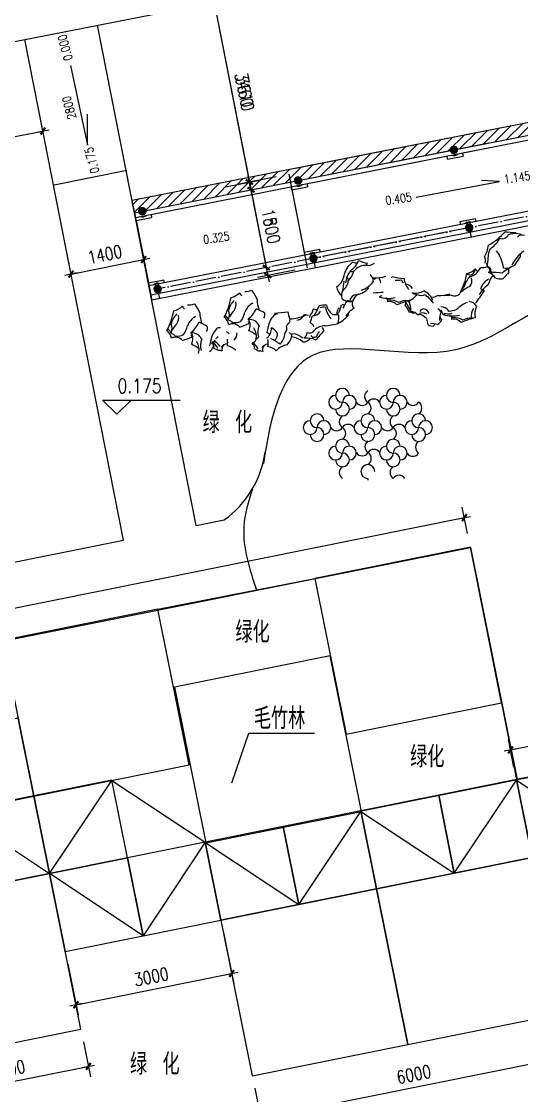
# Model space of a CAD drawing. Extents: x 1035948 to 1665131, y -158296 to 142149.
# Drawn here: x 1139203 to 1148652, y 42569 to 62866 of the extents above; entities that cross this region are included whole.
import ezdxf
from ezdxf.enums import TextEntityAlignment as Align

# ---------------------------------------------------------------- set-up
doc = ezdxf.new("R2010")
doc.units = 0
doc.header["$LTSCALE"] = 200
doc.header["$MEASUREMENT"] = 0
doc.linetypes.add('ACAD_ISO04W100', pattern=[30.5, 24, -3, 0.5, -3])
doc.layers.get('0').update_dxf_attribs({"linetype": 'CONTINUOUS'})
doc.layers.get('DEFPOINTS').update_dxf_attribs({"linetype": 'CONTINUOUS'})
for name, color, linetype in [('COLUMN', 7, 'CONTINUOUS'), ('DL', 21, 'CONTINUOUS'), ('DOTE', 1, 'CONTINUOUS'), ('GROUND', 2, 'CONTINUOUS'), ('PUB_DIM', 3, 'CONTINUOUS'), ('PUB_TEXT', 7, 'CONTINUOUS'), ('WLL1', 7, 'CONTINUOUS')]:
    doc.layers.add(name, color=color, linetype=linetype)
doc.styles.add('_HZTXT', font='txt.shx', dxfattribs={"width": 0.8, "bigfont": 'hztxt.shx'})
doc.styles.add('DIM_FONT', font='SIMPLEX.shx', dxfattribs={"width": 0.8})
doc.dimstyles.new('DIMN80', dxfattribs={"dimscale": 0.8, "dimtxt": 300, "dimasz": 1, "dimexe": 250, "dimexo": 300, "dimgap": 150, "dimtad": 1, "dimdec": 0, "dimzin": 0, "dimdsep": 46, "dimtxsty": 'DIM_FONT', "dimblk": '_DIMX', "dimcen": 0.09, "dimclrt": 7, "dimadec": 0, "dimazin": 0, "dimtfac": 1, "dimtdec": 0, "dimtix": 1, "dimtmove": 2, "dimatfit": 3, "dimldrblk": '_DIMX', "dimfxl": 0, "dimtolj": 1, "dimtzin": 0, "dimarcsym": 0})

# ---------------------------------------------------------------- blocks, each defined once
blk = doc.blocks.new('_DIMX')
blk.add_line((-150, 0), (150, 0))
at = {"const_width": 50}
blk.add_lwpolyline([(-70, -70), (70, 70)], dxfattribs=at)
blk = doc.blocks.new('*D836')
at = {"layer": 'DEFPOINTS', "color": 0}
for p in [(1139608, 60796), (1139760, 60025), (1129259, 57959)]:
    blk.add_point(p, dxfattribs=at)
at = {"layer": 'WLL1', "color": 0, "lineweight": -2}
for p, q in [((1139714, 60260), (1139570, 60993)), ((1129108, 58730), (1139608, 60796)), ((1129213, 58194), (1129068, 58926))]:
    blk.add_line(p, q, dxfattribs=at)
at = {"layer": 'WLL1', "color": 0, "lineweight": -2, "xscale": 0.8, "yscale": 0.8, "zscale": 0.8}
for p, rotation in [((1139608, 60796), 11.13193812553741), ((1129107, 58730), 191.1319381255374)]:
    blk.add_blockref('_DIMX', p, dxfattribs=dict(at, rotation=rotation))
at = {"layer": 'WLL1', "color": 7, "insert": (1134311, 59999), "char_height": 240, "attachment_point": 5, "rotation": 11.1319, "style": 'DIM_FONT'}
blk.add_mtext('\\A1;10710', dxfattribs=at)
blk = doc.blocks.new('*D808')
at = {"layer": 'DEFPOINTS', "color": 0}
for p in [(1147572, 53490), (1147681, 52952), (1127081, 48807)]:
    blk.add_point(p, dxfattribs=at)
at = {"layer": 'WLL1', "color": 0, "lineweight": -2}
for p, q in [((1147633, 53188), (1147533, 53687)), ((1126974, 49345), (1147572, 53490)), ((1127034, 49042), (1126934, 49541))]:
    blk.add_line(p, q, dxfattribs=at)
at = {"layer": 'WLL1', "color": 0, "lineweight": -2, "xscale": 0.8, "yscale": 0.8, "zscale": 0.8}
for p, rotation in [((1147572, 53490), 11.37783623031618), ((1126973, 49345), 191.3778362303162)]:
    blk.add_blockref('_DIMX', p, dxfattribs=dict(at, rotation=rotation))
at = {"layer": 'WLL1', "color": 7, "insert": (1137225, 51653), "char_height": 240, "attachment_point": 5, "rotation": 11.3778, "style": 'DIM_FONT'}
blk.add_mtext('\\A1;21000', dxfattribs=at)
blk = doc.blocks.new('*D786')
at = {"layer": 'DEFPOINTS', "color": 0}
for p in [(1142154, 63091), (1143539, 59685), (1142851, 59550)]:
    blk.add_point(p, dxfattribs=at)
at = {"layer": 'WLL1', "color": 0, "lineweight": -2}
for p, q in [((1142390, 63138), (1143038, 63265)), ((1142842, 63226), (1143539, 59686)), ((1143087, 59596), (1143735, 59724))]:
    blk.add_line(p, q, dxfattribs=at)
at = {"layer": 'WLL1', "color": 0, "lineweight": -2, "xscale": 0.8, "yscale": 0.8, "zscale": 0.8}
for p, rotation in [((1142842, 63227), 101.131938125541), ((1143539, 59685), 281.131938125541)]:
    blk.add_blockref('_DIMX', p, dxfattribs=dict(at, rotation=rotation))
at = {"layer": 'WLL1', "color": 7, "insert": (1143426, 61502), "char_height": 240, "attachment_point": 5, "rotation": 281.1319, "style": 'DIM_FONT'}
blk.add_mtext('\\A1;3610', dxfattribs=at)
blk = doc.blocks.new('*D785')
at = {"layer": 'DEFPOINTS', "color": 0}
for p in [(1142154, 63091), (1142823, 59696), (1143510, 59831)]:
    blk.add_point(p, dxfattribs=at)
at = {"layer": 'WLL1', "color": 0, "lineweight": -2}
for p, q in [((1142390, 63138), (1143038, 63265)), ((1142842, 63226), (1143510, 59832)), ((1143058, 59742), (1143707, 59870))]:
    blk.add_line(p, q, dxfattribs=at)
at = {"layer": 'WLL1', "color": 0, "lineweight": -2, "xscale": 0.8, "yscale": 0.8, "zscale": 0.8}
for p, rotation in [((1142842, 63227), 101.1319381255363), ((1143510, 59831), 281.1319381255363)]:
    blk.add_blockref('_DIMX', p, dxfattribs=dict(at, rotation=rotation))
at = {"layer": 'WLL1', "color": 7, "insert": (1143412, 61575), "char_height": 240, "attachment_point": 5, "rotation": 281.1319, "style": 'DIM_FONT'}
blk.add_mtext('\\A1;3460', dxfattribs=at)
blk = doc.blocks.new('*D826')
at = {"layer": 'DEFPOINTS', "color": 0}
for p in [(1149444, 44127), (1149606, 43325), (1143562, 42943)]:
    blk.add_point(p, dxfattribs=at)
at = {"layer": 'WLL1', "color": 0, "lineweight": -2}
for p, q in [((1149492, 43891), (1149645, 43129)), ((1143724, 42142), (1149605, 43325)), ((1143610, 42708), (1143763, 41946))]:
    blk.add_line(p, q, dxfattribs=at)
at = {"layer": 'WLL1', "color": 0, "lineweight": -2, "xscale": 0.8, "yscale": 0.8, "zscale": 0.8}
for p, rotation in [((1149606, 43325), 11.37783623031672), ((1143723, 42142), 191.3778362303167)]:
    blk.add_blockref('_DIMX', p, dxfattribs=dict(at, rotation=rotation))
at = {"layer": 'WLL1', "color": 7, "insert": (1146617, 42969), "char_height": 240, "attachment_point": 5, "rotation": 11.3778, "style": 'DIM_FONT'}
blk.add_mtext('\\A1;6000', dxfattribs=at)
blk = doc.blocks.new('*D821')
at = {"layer": 'DEFPOINTS', "color": 0}
for p in [(1140325, 43822), (1137384, 43230), (1140466, 43121)]:
    blk.add_point(p, dxfattribs=at)
at = {"layer": 'WLL1', "color": 0, "lineweight": -2}
for p, q in [((1140373, 43586), (1140506, 42925)), ((1137526, 42530), (1140465, 43121)), ((1137432, 42995), (1137565, 42334))]:
    blk.add_line(p, q, dxfattribs=at)
at = {"layer": 'WLL1', "color": 0, "lineweight": -2, "xscale": 0.8, "yscale": 0.8, "zscale": 0.8}
for p, rotation in [((1140466, 43121), 11.37783623031434), ((1137525, 42530), 191.3778362303143)]:
    blk.add_blockref('_DIMX', p, dxfattribs=dict(at, rotation=rotation))
at = {"layer": 'WLL1', "color": 7, "insert": (1138948, 43061), "char_height": 240, "attachment_point": 5, "rotation": 11.3778, "style": 'DIM_FONT'}
blk.add_mtext('\\A1;3000', dxfattribs=at)
blk = doc.blocks.new('*D830')
at = {"layer": 'DEFPOINTS', "color": 0}
for p in [(1152855, 49987), (1152968, 49426), (1148557, 48538)]:
    blk.add_point(p, dxfattribs=at)
at = {"layer": 'WLL1', "color": 0, "lineweight": -2}
for p, q in [((1152921, 49661), (1152816, 50184)), ((1148444, 49100), (1152854, 49987)), ((1148509, 48774), (1148404, 49296))]:
    blk.add_line(p, q, dxfattribs=at)
at = {"layer": 'WLL1', "color": 0, "lineweight": -2, "xscale": 0.8, "yscale": 0.8, "zscale": 0.8}
for p, rotation in [((1152855, 49987), 11.37783622936118), ((1148444, 49100), 191.3778362293612)]:
    blk.add_blockref('_DIMX', p, dxfattribs=dict(at, rotation=rotation))
at = {"layer": 'WLL1', "color": 7, "insert": (1150602, 49779), "char_height": 240, "attachment_point": 5, "rotation": 11.3778, "style": 'DIM_FONT'}
blk.add_mtext('\\A1;4500', dxfattribs=at)
blk = doc.blocks.new('*D817')
at = {"layer": 'DEFPOINTS', "color": 0}
for p in [(1142970, 45884), (1140029, 45292), (1143173, 44875)]:
    blk.add_point(p, dxfattribs=at)
at = {"layer": 'WLL1', "color": 0, "lineweight": -2}
for p, q in [((1143018, 45649), (1143213, 44679)), ((1140077, 45057), (1140272, 44087)), ((1140233, 44283), (1143173, 44875))]:
    blk.add_line(p, q, dxfattribs=at)
at = {"layer": 'WLL1', "color": 0, "lineweight": -2, "xscale": 0.8, "yscale": 0.8, "zscale": 0.8}
for p, rotation in [((1143173, 44875), 11.3778362302992), ((1140232, 44283), 191.3778362302992)]:
    blk.add_blockref('_DIMX', p, dxfattribs=dict(at, rotation=rotation))
at = {"layer": 'WLL1', "color": 7, "insert": (1141656, 44814), "char_height": 240, "attachment_point": 5, "rotation": 11.3778, "style": 'DIM_FONT'}
blk.add_mtext('\\A1;3000', dxfattribs=at)
blk = doc.blocks.new('_YZH')
for points in [[(-0.47, 0.19), (0.5, 0), (-0.5, 0), (-0.47, -0.19)], [(-0.19, 0.47), (0.5, 0), (-0.36, 0.36), (-0.47, 0.19)], [(0.19, 0.47), (0.5, 0), (0, 0.5), (-0.19, 0.47)], [(0.47, 0.19), (0.5, 0), (0.36, 0.36), (0.19, 0.47)], [(-0.47, -0.19), (0.5, 0), (-0.36, -0.36), (-0.19, -0.47)], [(-0.19, -0.47), (0.5, 0), (0, -0.5), (0.19, -0.47)], [(0.19, -0.47), (0.5, 0), (0.36, -0.36), (0.47, -0.19)]]:
    blk.add_solid(points)
blk = doc.blocks.new('*D841')
at = {"layer": 'DEFPOINTS', "color": 0}
for p in [(1141510, 58367), (1141510, 58367), (1140138, 58091)]:
    blk.add_point(p, dxfattribs=at)
at = {"layer": 'WLL1', "color": 0, "lineweight": -2}
for p, q in [((1140139, 58091), (1141510, 58367)), ((1141558, 58132), (1141550, 58171)), ((1140185, 57856), (1140177, 57895))]:
    blk.add_line(p, q, dxfattribs=at)
at = {"layer": 'WLL1', "color": 0, "lineweight": -2, "xscale": 0.8, "yscale": 0.8, "zscale": 0.8}
for p, rotation in [((1141510, 58367), 11.37783623031606), ((1140138, 58091), 191.3778362303161)]:
    blk.add_blockref('_DIMX', p, dxfattribs=dict(at, rotation=rotation))
at = {"layer": 'WLL1', "color": 7, "insert": (1140777, 58464), "char_height": 240, "attachment_point": 5, "rotation": 11.3778, "style": 'DIM_FONT'}
blk.add_mtext('\\A1;1400', dxfattribs=at)
blk = doc.blocks.new('*D840')
at = {"layer": 'DEFPOINTS', "color": 0}
for p in [(1143539, 59686), (1143829, 58214), (1143829, 58214)]:
    blk.add_point(p, dxfattribs=at)
at = {"layer": 'WLL1', "color": 0, "lineweight": -2}
for p, q in [((1143539, 59685), (1143829, 58214)), ((1143774, 59733), (1143735, 59725)), ((1144064, 58260), (1144025, 58252))]:
    blk.add_line(p, q, dxfattribs=at)
at = {"layer": 'WLL1', "color": 0, "lineweight": -2, "xscale": 0.8, "yscale": 0.8, "zscale": 0.8}
for p, rotation in [((1143539, 59686), 101.131938125546), ((1143829, 58214), 281.131938125546)]:
    blk.add_blockref('_DIMX', p, dxfattribs=dict(at, rotation=rotation))
at = {"layer": 'WLL1', "color": 7, "insert": (1143919, 58996), "char_height": 240, "attachment_point": 5, "rotation": 281.1319, "style": 'DIM_FONT'}
blk.add_mtext('\\A1;1500', dxfattribs=at)
blk = doc.blocks.new('*D839')
at = {"layer": 'DEFPOINTS', "color": 0}
for p in [(1144254, 59979), (1143858, 58066), (1144601, 58213)]:
    blk.add_point(p, dxfattribs=at)
at = {"layer": 'WLL1', "color": 0, "lineweight": -2}
for p, q in [((1144018, 59933), (1143314, 59794)), ((1143510, 59832), (1143857, 58067)), ((1144366, 58166), (1143661, 58028))]:
    blk.add_line(p, q, dxfattribs=at)
at = {"layer": 'WLL1', "color": 0, "lineweight": -2, "xscale": 0.8, "yscale": 0.8, "zscale": 0.8}
for p, rotation in [((1143510, 59833), 101.1319381255362), ((1143858, 58066), 281.1319381255362)]:
    blk.add_blockref('_DIMX', p, dxfattribs=dict(at, rotation=rotation))
at = {"layer": 'WLL1', "color": 7, "insert": (1143919, 58996), "char_height": 240, "attachment_point": 5, "rotation": 281.1319, "style": 'DIM_FONT'}
blk.add_mtext('\\A1;1800', dxfattribs=at)
blk = doc.blocks.new('*D838')
at = {"layer": 'DEFPOINTS', "color": 0}
for p in [(1141510, 58367), (1141510, 58367), (1140138, 58091)]:
    blk.add_point(p, dxfattribs=at)
at = {"layer": 'WLL1', "color": 0, "lineweight": -2}
for p, q in [((1141463, 58602), (1141471, 58563)), ((1140091, 58326), (1140099, 58287)), ((1140139, 58091), (1141510, 58367))]:
    blk.add_line(p, q, dxfattribs=at)
at = {"layer": 'WLL1', "color": 0, "lineweight": -2, "xscale": 0.8, "yscale": 0.8, "zscale": 0.8}
for p, rotation in [((1141510, 58367), 11.37783623031606), ((1140138, 58091), 191.3778362303161)]:
    blk.add_blockref('_DIMX', p, dxfattribs=dict(at, rotation=rotation))
at = {"layer": 'WLL1', "color": 7, "insert": (1140777, 58464), "char_height": 240, "attachment_point": 5, "rotation": 11.3778, "style": 'DIM_FONT'}
blk.add_mtext('\\A1;1400', dxfattribs=at)

msp = doc.modelspace()

# ---------------------------------------------------------------- hatches: boundary and pattern name
h = msp.add_hatch()
h.set_pattern_fill('ANSI31', color=256, scale=1000, style=0)
h.set_pattern_definition([(45, (-472897.31, 134834.8), (-88.388348, 88.388348), [])])
h.paths.add_polyline_path([(1153951.27205, 59339.89271), (1154071.27231, 59547.73925), (1150911.5822, 61380.71771), (1144383.35788, 60096.15154), (1141292.62452, 59487.98439), (1141338.96106, 59252.49995), (1148035.89896, 60570.26408), (1150869.28743, 61127.79318)])

# ---------------------------------------------------------------- linework, layer by layer
for p, q in [((1144383.35788, 60096.15154), (1150911.5822, 61380.71771)), ((1144429.69443, 59860.66709), (1150869.28743, 61127.79318)), ((1144447.07063, 59772.36042), (1150886.66363, 61039.48651)), ((1141292.62452, 59487.98439), (1147989.56241, 60805.74853)), ((1141338.96106, 59252.49995), (1148035.89896, 60570.26408)), ((1141356.12071, 59164.15067), (1148053.27516, 60481.95742)), ((1147255.12687, 60263.9807), (1147243.58562, 60322.63388)), ((1147255.12687, 60263.9807), (1147549.48243, 60321.90138)), ((1147537.8983, 60380.77249), (1147549.48243, 60321.90138)), ((1144311.4341, 59684.74691), (1144299.89285, 59743.40008)), ((1144311.4341, 59684.74691), (1144605.78966, 59742.66759)), ((1144311.4341, 59684.74691), (1144543.20259, 58506.8888)), ((1144594.20552, 59801.5387), (1144605.78966, 59742.66759)), ((1141367.87852, 59105.5401), (1141292.62452, 59487.98439)), ((1150622.56169, 59642.20709), (1141611.18826, 57869.02882)), ((1141367.68158, 59105.50132), (1141302.93653, 59433.95879)), ((1150590.80505, 59452.50669), (1141645.94067, 57692.41549)), ((1150574.0446, 59352.38704), (1141664.28222, 57599.20289)), ((1141367.68158, 59105.50132), (1141662.01775, 59163.52043)), ((1141367.87852, 59105.5401), (1141599.64701, 57927.682)), ((1141650.41393, 59222.38766), (1141662.01775, 59163.52043)), ((1147486.89536, 59086.1226), (1147781.25092, 59144.04328)), ((1147486.89536, 59086.1226), (1147498.43661, 59027.46942)), ((1147675.09283, 59062.00389), (1147709.84524, 58885.39056)), ((1147792.83506, 59085.17217), (1147781.25092, 59144.04328)), ((1147616.22172, 59050.41976), (1147650.97413, 58873.80642)), ((1144543.20259, 58506.8888), (1144837.55815, 58564.80948)), ((1144543.20259, 58506.8888), (1144554.74384, 58448.23562)), ((1144672.52895, 58471.18596), (1144707.28136, 58294.57263)), ((1144731.40006, 58482.7701), (1144766.15247, 58306.15676)), ((1144849.14228, 58505.93837), (1144837.55815, 58564.80948)), ((1141599.64701, 57927.682), (1141894.00256, 57985.60268)), ((1141599.64701, 57927.682), (1141664.28222, 57599.20289)), ((1141728.97337, 57891.97916), (1141763.72577, 57715.36582)), ((1141787.84448, 57903.56329), (1141822.59688, 57726.94996)), ((1141905.5867, 57926.73157), (1141894.00256, 57985.60268))]:
    msp.add_line(p, q)
for centre, radius, start, end in [((1147371.89156, 59788.80691), 1322.30116, 299.652277861, 317.376740939), ((1148284.45311, 56519.56615), 2363.81352, 83.592871011, 88.941686922), ((1147664.12325, 59109.59864), 671.55537, 304.491020627, 328.16808165), ((1148280.99917, 58899.58698), 138.80764, 250.358845312, 334.221009459), ((1148530.87864, 58495.57216), 362.76018, 71.815703382, 111.840216676), ((1148664.58967, 58713.68987), 116.58671, 68.557606011, 140.672098114), ((1147491.76958, 58693.28458), 536.99394, 329.01590047, 354.269834968), ((1148521.9418, 58354.35645), 510.26355, 158.387034993, 182.119404395), ((1147587.37666, 58104.61512), 731.86577, 8.328371954, 35.884472729), ((1149120.51279, 57933.37497), 731.86577, 125.819011121, 153.375111896), ((1148544.32331, 58450.62796), 90.61158, 336.228982558, 16.67870142), ((1145704.67728, 57978.76969), 417.67712, 124.807760792, 163.905344312), ((1145251.18001, 58447.56184), 331.92276, 301.349406287, 343.204694074), ((1145516.94698, 58384.7118), 80.56726, 233.298805805, 293.618927482), ((1145691.9, 58005.38191), 249.61709, 90.690224186, 142.162467519), ((1145840.29901, 58912.32502), 622.88697, 244.173921301, 260.673684139), ((1145654.73326, 58354.88692), 107.14699, 289.54910776, 326.025467412), ((1145734.68372, 58502.71046), 247.39309, 262.038405336, 303.279756869), ((1147790.38675, 58350.54258), 181.38064, 342.279396133, 23.756814428), ((1147979.77115, 58262.59372), 25.60029, 323.088807137, 84.506082795), ((1147480.15774, 58330.2647), 533.444, 348.996564348, 359.820302652), ((1149205.24171, 56885.6197), 1533.838, 116.345471527, 126.935298403), ((1147267.24664, 59210.04499), 1575.79345, 322.92876396, 329.661685287), ((1145006.91527, 58112.30326), 296.98623, 301.187564256, 356.574907376), ((1145834.54567, 57852.35252), 515.59967, 142.798230744, 171.958322711), ((1145051.47334, 58272.80284), 449.20537, 316.957931083, 344.155652452), ((1145442.23014, 58223.17111), 83.31722, 248.840539822, 309.089175818), ((1145992.26004, 58227.75986), 253.22725, 214.101284696, 245.344990998), ((1145889.14083, 58673.15401), 651.269, 266.955721803, 287.520205027), ((1146132.62007, 58088.4687), 84.97385, 308.577068018, 332.766582172), ((1146483.57325, 58978.24968), 968.6412, 253.482124534, 266.914375253), ((1146418.79604, 58309.68737), 1216.51776, 331.624969155, 350.22577779), ((1147644.16433, 58034.28917), 49.4171, 45.100785384, 123.716081616), ((1147565.24453, 58390.21032), 291.79199, 280.347443533, 316.554969602), ((1147623.10062, 58308.81297), 268.7276, 281.010354459, 338.783517993), ((1147649.04111, 58193.04925), 127.34094, 283.62854195, 354.031813985), ((1147956.60827, 58290.49894), 205.94675, 209.349490154, 229.959183092), ((1147900.75472, 58461.81614), 247.23566, 264.317615091, 295.214238756), ((1148004.86932, 58160.50103), 67.95485, 329.48876913, 90.906044788), ((1148727.02075, 57614.80412), 762.81392, 144.009857548, 159.490539866), ((1147619.03316, 57898.30431), 517.70004, 18.557868948, 40.328923057), ((1147938.92077, 57890.39756), 250.7555, 29.512294629, 69.345106616), ((1147797.45244, 58283.75436), 284.3783, 325.424936298, 337.765286488), ((1148019.75481, 55762.58958), 2363.81352, 83.592871011, 88.941686922), ((1145117.64977, 61150.27482), 4474.46226, 315.290268788, 316.859917994), ((1148349.32108, 58464.2006), 259.36823, 260.99024324, 292.648535241), ((1148454.07202, 58063.48861), 71.58911, 123.068241754, 159.9381394), ((1148467.31982, 58169.73647), 65.04443, 154.021447225, 220.244131146), ((1145389.78031, 57875.9131), 232.17045, 183.970940534, 234.997897219), ((1144366.40493, 58017.2683), 934.38939, 344.51873655, 356.222709208), ((1145127.4866, 57990.30552), 252.54598, 304.238463524, 354.137749899), ((1145343.42704, 57986.61853), 38.69338, 330.900879105, 82.858372476), ((1145493.76211, 58210.98888), 442.66319, 286.587731449, 324.229649092), ((1145733.77302, 57837.72909), 28.16515, 320.411974352, 37.202303358), ((1143877.43017, 57943.88186), 1972.30329, 0.095111384, 2.004793892), ((1145795.98164, 57893.64075), 199.31454, 10.056587921, 34.706042789), ((1146306.84516, 58179.26062), 204.04929, 258.381886942, 288.892124348), ((1146058.55208, 57700.96063), 425.93969, 31.768773782, 42.03489333), ((1146852.46118, 58061.91953), 424.09464, 186.894192863, 217.761041853), ((1146440.08414, 57731.70626), 173.2871, 29.760405684, 85.970184616), ((1147807.61629, 57467.44531), 409.54538, 108.598530587, 134.876917071), ((1147625.42092, 57802.19727), 85.54797, 123.204995747, 178.278922497), ((1147975.77751, 57753.07306), 419.58783, 135.907166063, 166.932267333), ((1147510.15701, 57970.91342), 202.8113, 325.350064275, 13.554123177), ((1148325.84456, 57434.69489), 546.15789, 125.002943163, 150.992176747), ((1148170.18324, 57723.56145), 305.11144, 117.682931819, 161.242606381), ((1148263.55908, 58443.41904), 439.34589, 256.907250019, 273.88513778), ((1141963.19722, 57858.37263), 1216.51776, 331.624969155, 350.22577779), ((1143109.64571, 57938.89558), 291.79199, 280.347443533, 316.554969602), ((1143501.00945, 57839.1842), 205.94675, 209.349490154, 229.959183092), ((1143445.1559, 58010.50139), 247.23566, 264.317615091, 295.214238756), ((1143163.43434, 57446.98956), 517.70004, 18.557868948, 40.328923057), ((1145511.15613, 57679.43003), 259.77718, 160.098785465, 190.235761784), ((1145558.97909, 57546.78663), 162.78627, 106.889024806, 158.570793721), ((1145661.20501, 57529.51049), 202.7442, 117.337904247, 165.971628472), ((1145486.50371, 58065.92116), 364.24094, 273.964477689, 318.804501121), ((1146101.64516, 55438.84342), 2306.94077, 91.533348238, 96.297198546), ((1146133.78871, 58173.96995), 540.35698, 251.151152865, 284.274929717), ((1146025.74108, 57580.65095), 103.00656, 98.434255837, 127.374844037), ((1146035.05986, 57578.2009), 90.73002, 354.29116726, 45.336731776), ((1146270.3615, 58036.64031), 523.5639, 298.478266033, 320.519630135), ((1146638.13229, 58110.93723), 377.39271, 260.847250134, 296.841566824), ((1146958.16972, 58669.05665), 1005.31959, 247.786614653, 253.45761637), ((1146750.78958, 57898.09686), 208.79387, 248.560148997, 294.700973496), ((1146674.07748, 57483.64695), 320.16074, 20.504755219, 65.167478629), ((1146880.21732, 57708.03805), 42.17806, 179.498258694, 276.067126361), ((1150357.74751, 60548.82521), 4516.42558, 219.705300167, 221.77600654), ((1146984.89872, 57777.50836), 119.18688, 253.27578613, 313.048188155), ((1147100.84464, 58340.75892), 651.269, 266.955721803, 287.520205027), ((1147853.3954, 48513.90715), 9192.46607, 93.299463369, 94.106432839), ((1147383.794, 57823.30328), 144.93032, 245.774973942, 314.236138598), ((1143853.0787, 60571.5069), 4961.41964, 322.372172931, 325.65966206), ((1147858.57386, 57786.29707), 42.28476, 337.984964081, 64.100331146), ((1148009.28122, 57850.31351), 97.80162, 206.327031286, 232.489835714), ((1142027.08151, 57684.53564), 291.79199, 280.347443533, 316.554969602), ((1142418.44526, 57584.82427), 205.94675, 209.349490154, 229.959183092), ((1142362.5917, 57756.14146), 247.23566, 264.317615091, 295.214238756), ((1142080.87014, 57192.62963), 517.70004, 18.557868948, 40.328923057), ((1143520.17869, 57301.75832), 419.58783, 135.907166063, 166.932267333), ((1143054.55819, 57519.59868), 202.8113, 325.350064275, 13.554123177), ((1143714.58442, 57272.2467), 305.11144, 117.682931819, 161.242606381), ((1144298.21176, 57639.31737), 644.58599, 182.450795059, 199.293803919), ((1142733.63399, 58452.80708), 2306.94077, 330.547678878, 335.311529187), ((1144922.98, 57258.24497), 249.11191, 80.487373163, 111.98972049), ((1144911.22004, 57309.82582), 156.56468, 77.435664214, 114.30556186), ((1145531.48782, 57603.08193), 602.79767, 193.472677246, 216.596824255), ((1145285.21566, 57594.10152), 333.48785, 195.687180365, 231.158351523), ((1145305.61984, 57350.17593), 144.63998, 133.819743847, 174.802762738), ((1144777.15204, 57589.30461), 478.09845, 330.031011431, 350.640704369), ((1145247.32179, 56176.00898), 1332.89628, 86.956438702, 89.750800756), ((1145413.80815, 57811.84109), 238.63285, 228.4448682, 282.266408761), ((1146741.52823, 56680.65371), 1655.1719, 146.804839127, 152.41757963), ((1145724.57198, 57052.06366), 461.28189, 122.03488593, 148.237651713), ((1145303.53273, 56739.07349), 849.42522, 79.785544933, 86.427416721), ((1145609.76541, 57535.14114), 159.17922, 163.905545473, 215.323923434), ((1146164.29839, 57401.68266), 171.9642, 38.883648186, 103.094046563), ((1146166.83295, 57250.33811), 348.46345, 60.566844315, 95.75169344), ((1146879.23404, 56224.38225), 1410.50131, 102.912254373, 114.328230599), ((1146473.01591, 57324.54244), 266.04669, 85.079680726, 120.479108265), ((1146252.5127, 57581.15583), 216.17114, 339.146534766, 355.209846955), ((1146144.01009, 57243.8322), 405.23033, 18.792261831, 39.980469624), ((1145937.58926, 57165.98522), 659.02592, 19.302320024, 36.894682028), ((1146196.67303, 57412.61017), 362.46838, 356.67208252, 26.869023574), ((1147133.27138, 57297.25394), 173.8892, 29.884393404, 91.477310264), ((1147828.31525, 57052.34255), 545.90276, 112.276987731, 137.659762442), ((1147651.78795, 57399.31117), 173.2871, 29.760405684, 85.970184616), ((1147925.57966, 57310.29708), 222.9471, 143.956118496, 192.192229467), ((1148105.35383, 57333.84114), 336.34924, 154.370754072, 191.493422272), ((1140880.63302, 57604.01269), 1216.51776, 331.624969155, 350.22577779), ((1142437.61449, 57047.39838), 419.58783, 135.907166063, 166.932267333), ((1141971.99399, 57265.23874), 202.8113, 325.350064275, 13.554123177), ((1142632.02022, 57017.88677), 305.11144, 117.682931819, 161.242606381), ((1143215.64757, 57384.95743), 644.58599, 182.450795059, 199.293803919), ((1142898.51173, 57105.26382), 221.02443, 7.483329548, 52.338244734), ((1142927.30072, 57146.31989), 204.18834, 19.853378591, 51.465359364), ((1142921.56816, 57309.1718), 209.06053, 341.428391628, 24.729257258), ((1143384.77132, 57195.46125), 265.13984, 128.037256853, 160.736269449), ((1143013.49565, 57447.58333), 414.70743, 322.72467378, 349.642042997), ((1143228.92547, 57595.79096), 436.95192, 306.354315165, 338.384193079), ((1143315.36943, 57126.43029), 208.74923, 330.117890288, 34.239723323), ((1143505.91674, 57027.7313), 207.77066, 25.961887297, 93.211370317), ((1143454.57118, 56874.64141), 588.57047, 54.168326025, 72.13309232), ((1143690.3348, 57324.97054), 112.05313, 324.072880101, 13.863322837), ((1144234.62496, 57043.8941), 372.91182, 134.500612131, 172.251700815), ((1144033.1402, 57246.56381), 87.15069, 83.257581668, 133.413832092), ((1142887.46031, 68660.77303), 11360.93216, 275.551306661, 276.821953574), ((1144624.28902, 57407.37526), 388.27377, 184.002239771, 205.274483839), ((1144346.95183, 57218.52939), 77.2916, 162.633383145, 203.386253572), ((1144259.23055, 57971.96717), 725.33211, 270.880909112, 295.218358506), ((1144384.11304, 57388.57863), 171.9642, 277.897978827, 342.108377203), ((1144601.97649, 57408.49854), 90.73002, 233.305497901, 284.351062417), ((1144781.65721, 57266.95662), 133.64054, 125.524797454, 177.068599693), ((1140818.02202, 58482.81091), 4057.70966, 341.252589534, 343.132839198), ((1144704.51129, 57479.30832), 173.8892, 268.898724045, 330.491640905), ((1144608.87443, 57415.22615), 103.00656, 337.448586478, 6.389174678), ((1144787.2289, 57620.47263), 199.31454, 249.070918562, 273.72037343), ((1145116.28406, 57440.19164), 113.22311, 249.191495195, 298.833446463), ((1145071.52443, 57270.08852), 129.589, 345.27553409, 45.9815634), ((1144744.36326, 57928.95334), 886.14064, 298.629780931, 316.001647632), ((1145043.7727, 57232.24004), 153.16368, 328.959255251, 1.837324173), ((1145421.04232, 57335.40416), 44.97221, 139.533105155, 209.283761845), ((1146525.94769, 57247.40784), 126.04503, 51.988992752, 91.111693901), ((1146537.44196, 57163.71783), 221.21959, 44.359311188, 84.259317655), ((1146653.51642, 57270.29435), 91.29841, 101.443704348, 123.167704713), ((1146785.62146, 57241.59003), 118.32161, 49.621233165, 139.531184809), ((1146644.64482, 57059.93443), 285.93883, 41.89075554, 75.854318714), ((1146842.47828, 57302.80721), 137.9266, 106.551042747, 144.094590693), ((1146769.10837, 57293.43162), 144.70077, 21.135287151, 75.341069184), ((1148932.21398, 57620.88862), 2107.25236, 190.22772494, 193.324040338), ((1147049.39426, 57351.29289), 83.33713, 13.738955778, 76.747489216), ((1147400.44902, 57240.78721), 299.88787, 154.247184079, 184.359502028), ((1147241.21493, 57317.78781), 134.55996, 190.331239476, 224.42443533), ((1146969.66678, 57295.4927), 199.31454, 10.056587921, 34.706042789), ((1147345.49252, 57841.57487), 540.35698, 251.151152865, 284.274929717), ((1147237.44489, 57248.25586), 103.00656, 98.434255837, 127.374844037), ((1147275.60311, 57472.71452), 133.64054, 246.510466813, 298.054269052), ((1148273.82919, 53448.755), 4057.70966, 102.238258893, 104.118508557), ((1147246.76367, 57245.80581), 90.73002, 354.29116726, 45.336731776), ((1147376.0022, 57069.28757), 171.9642, 38.883648186, 103.094046563), ((1147378.53676, 56917.94302), 348.46345, 60.566844315, 95.75169344), ((1148090.93785, 55891.98716), 1410.50131, 102.912254373, 114.328230599), ((1147684.71972, 56992.14735), 266.04669, 85.079680726, 120.479108265), ((1141844.73652, 56891.95995), 204.18834, 19.853378591, 51.465359364), ((1141839.00396, 57054.81186), 209.06053, 341.428391628, 24.729257258), ((1142302.20712, 56941.10131), 265.13984, 128.037256853, 160.736269449), ((1141930.93146, 57193.22339), 414.70743, 322.72467378, 349.642042997), ((1142146.36127, 57341.43103), 436.95192, 306.354315165, 338.384193079), ((1142372.00699, 56620.28147), 588.57047, 54.168326025, 72.13309232), ((1142607.77061, 57070.61061), 112.05313, 324.072880101, 13.863322837), ((1143152.06076, 56789.53417), 372.91182, 134.500612131, 172.251700815), ((1142950.57601, 56992.20387), 87.15069, 83.257581668, 133.413832092), ((1143195.2537, 56980.95658), 171.63689, 39.919229294, 116.879625791), ((1143112.41603, 57116.63963), 99.26823, 24.08122768, 85.992796462), ((1143239.5577, 57449.34412), 273.44895, 262.853298522, 292.33918832), ((1142544.55318, 59452.67726), 2487.79265, 288.328851591, 292.971598689), ((1143575.02754, 57239.75116), 97.80162, 206.327031286, 232.489835714), ((1143355.48378, 56914.55513), 285.83944, 345.838724512, 33.932157075), ((1143996.69798, 56992.81786), 329.00705, 157.506725714, 196.032890602), ((1143669.13209, 57092.35864), 195.99415, 328.967363211, 0.529717632), ((1143714.25117, 57053.44832), 210.92107, 306.947896119, 5.470640775), ((1143844.7884, 56862.88897), 225.14195, 30.29874049, 69.343216861), ((1144076.51624, 57070.46096), 141.49084, 320.762683959, 14.890293731), ((1144373.99615, 57031.75241), 181.37491, 124.109997349, 154.810270334), ((1144647.48298, 57074.6035), 96.21705, 241.767838499, 334.41320395), ((1144634.38939, 57073.3443), 96.20812, 13.703944527, 74.763356327), ((1144927.92336, 56858.28825), 254.9466, 86.424029135, 137.704383591), ((1145255.98946, 57203.52736), 386.75063, 197.444097267, 208.766127326), ((1140204.18136, 85534.21148), 28813.96101, 279.467679517, 279.923476062), ((1146962.45647, 57248.22502), 138.8752, 234.435546394, 283.752229266), ((1146965.70818, 56884.1076), 271.88121, 68.827677195, 97.306934245), ((1147053.56848, 57111.88258), 58.11614, 143.595904862, 178.571899614), ((1146915.52632, 57359.15361), 266.6196, 303.815261679, 329.441673597), ((1141815.94754, 56850.90388), 221.02443, 7.483329548, 52.338244734), ((1142112.68951, 56726.59664), 171.63689, 39.919229294, 116.879625791), ((1142029.85183, 56862.27969), 99.26823, 24.08122768, 85.992796462), ((1142156.99351, 57194.98418), 273.44895, 262.853298522, 292.33918832), ((1141461.98898, 59198.31732), 2487.79265, 288.328851591, 292.971598689), ((1142492.46335, 56985.39123), 97.80162, 206.327031286, 232.489835714), ((1142232.80524, 56872.07036), 208.74923, 330.117890288, 34.239723323), ((1142423.35254, 56773.37137), 207.77066, 25.961887297, 93.211370317), ((1142914.13378, 56738.45792), 329.00705, 157.506725714, 196.032890602), ((1142586.56789, 56837.9987), 195.99415, 328.967363211, 0.529717632), ((1142793.44965, 56884.69795), 79.57925, 278.820034812, 333.554751757), ((1142856.16135, 56940.15912), 66.17089, 289.10093526, 335.301336471), ((1142919.56244, 56724.2096), 317.02173, 49.500285487, 60.55536579), ((1142754.49192, 56800.50862), 345.51596, 349.396245513, 10.681987002), ((1143118.0801, 56966.33943), 156.34899, 309.973105649, 6.668506188), ((1143180.79544, 56316.61078), 773.15102, 54.098320697, 65.910602925), ((1143557.65907, 56874.13775), 79.57925, 278.820034812, 333.554751757), ((1143620.37077, 56929.59893), 66.17089, 289.10093526, 335.301336471), ((1143683.77186, 56713.64941), 317.02173, 49.500285487, 60.55536579), ((1143518.70134, 56789.94843), 345.51596, 349.396245513, 10.681987002), ((1143303.09117, 55582.97889), 1422.9942, 56.333298518, 64.806088116), ((1143882.28952, 56955.77924), 156.34899, 309.973105649, 6.668506188), ((1143799.65051, 57024.83075), 388.9368, 319.199687096, 353.523922953), ((1143956.80722, 57004.63527), 362.16336, 317.021259765, 352.659037594), ((1144315.0803, 57020.77564), 62.42213, 204.840678419, 270.846086227), ((1144256.02018, 56498.82235), 407.34772, 50.290102653, 83.996925365), ((1144317.79137, 56695.74986), 268.72067, 43.39197743, 87.272138536), ((1144525.05995, 56982.24462), 173.2871, 268.774736325, 324.984515256), ((1144489.03291, 56988.18843), 112.94701, 294.852665166, 0.83409948), ((1144595.84903, 56458.71379), 424.09464, 65.908523504, 96.775372494), ((1144629.92082, 56865.26981), 78.73829, 25.573965133, 54.174520032), ((1144695.12357, 57325.15914), 425.93969, 270.783104423, 281.049223971), ((1145571.32753, 56303.21152), 968.6412, 132.496455175, 145.928705894), ((1144977.34113, 56866.0583), 204.04929, 137.396217583, 167.906454989), ((1142098.23125, 56062.25085), 773.15102, 54.098320697, 65.910602925), ((1142272.91959, 56660.1952), 285.83944, 345.838724512, 33.932157075), ((1142631.68697, 56799.08839), 210.92107, 306.947896119, 5.470640775), ((1142849.58269, 56779.27216), 51.58227, 151.960520463, 184.372517841), ((1142790.24206, 56723.06125), 52.87304, 328.350256715, 81.397700123), ((1142698.7152, 56598.96011), 230.08952, 22.742292876, 62.753430081), ((1143588.74317, 58119.03598), 1611.11736, 242.252179573, 245.865856872), ((1142762.2242, 56608.52903), 225.14195, 30.29874049, 69.343216861), ((1142941.61016, 56542.30073), 107.076, 60.779055769, 96.225529003), ((1143111.01928, 56618.21642), 159.5384, 95.970352384, 146.586309907), ((1143101.10027, 56675.42561), 111.178, 138.345215635, 199.05046509), ((1143039.67534, 56429.61092), 309.32335, 46.372142124, 80.165075259), ((1143613.7921, 56768.71196), 51.58227, 151.960520463, 184.372517841), ((1143554.45148, 56712.50106), 52.87304, 328.350256715, 81.397700123), ((1143462.92462, 56588.39992), 230.08952, 22.742292876, 62.753430081), ((1144352.95258, 58108.47578), 1611.11736, 242.252179573, 245.865856872), ((1143705.81958, 56531.74054), 107.076, 60.779055769, 96.225529003), ((1143875.2287, 56607.65623), 159.5384, 95.970352384, 146.586309907), ((1143865.30969, 56664.86542), 111.178, 138.345215635, 199.05046509), ((1143803.88475, 56419.05073), 309.32335, 46.372142124, 80.165075259), ((1144280.26585, 56414.06008), 348.62154, 99.65972996, 138.962128272)]:
    msp.add_arc(centre, radius, start, end)
at = {"layer": 'DL'}
for p, q in [((1115848.80432, 57916.93355), (1149421.83444, 64523.13713)), ((1142502.69822, 53338.33424), (1140641.8047, 62795.48062)), ((1142502.69822, 53338.33424), (1140641.8047, 62795.48062)), ((1141130.19899, 53062.14232), (1139268.14542, 62525.18411)), ((1141130.19899, 53062.14232), (1139268.14542, 62525.18411)), ((1141194.52118, 60048.82913), (1139822.0346, 59772.63976)), ((1141194.52118, 60048.82913), (1139822.0346, 59772.63976)), ((1142502.69822, 53338.33424), (1143034.78121, 53445.40681)), ((1142502.69822, 53338.33424), (1143034.78121, 53445.40681)), ((1135334.29321, 51895.81572), (1141130.19899, 53062.14232)), ((1127081.45881, 48807.00944), (1147686.20919, 52924.90515)), ((1147686.20919, 52924.90515), (1148568.45718, 48540.6904)), ((1148556.50916, 48538.28607), (1152968.07319, 49426.03764))]:
    msp.add_line(p, q, dxfattribs=at)
msp.add_arc((1141914.67569, 54993.75145), 1911.02263, 305.882779015, 351.888825968, dxfattribs=at)
msp.add_arc((1141914.67569, 54993.75145), 1911.02263, 305.882779015, 351.888825968, dxfattribs=at)
msp.add_open_spline([(1152968.07319, 49426.03764), (1153444.38157, 49783.70641), (1154623.35471, 50669.01916), (1153073.97552, 53099.11398), (1151425.66923, 54400.07585), (1151846.77411, 56969.51422), (1149589.21847, 58337.00608), (1147645.25647, 56045.27202), (1144380.40031, 57221.78053), (1143912.44315, 55460.99566), (1143773.61907, 54511.18859)], degree=3, knots=[0, 0, 0, 0, 1589.4056853935, 3934.1458298066, 6905.158326172, 8118.6336318802, 10147.4920488985, 12909.6548060584, 15607.0709146472, 17991.3574641954, 17991.3574641954, 17991.3574641954, 17991.3574641954], dxfattribs=at)
msp.add_open_spline([(1152968.07319, 49426.03764), (1153444.38157, 49783.70641), (1154623.35471, 50669.01916), (1153073.97552, 53099.11398), (1151425.66923, 54400.07585), (1151846.77411, 56969.51422), (1149589.21847, 58337.00608), (1147645.25647, 56045.27202), (1144380.40031, 57221.78053), (1143912.44315, 55460.99566), (1143773.61907, 54511.18859)], degree=3, knots=[0, 0, 0, 0, 1589.4056853935, 3934.1458298066, 6905.158326172, 8118.6336318802, 10147.4920488985, 12909.6548060584, 15607.0709146472, 17991.3574641954, 17991.3574641954, 17991.3574641954, 17991.3574641954], dxfattribs=at)
msp.add_spline([(1143565.09136, 54030.3535), (1143404.51656, 53320.7375), (1143645.03191, 52117.26874)], degree=3, dxfattribs=at)
msp.add_spline([(1143565.09136, 54030.3535), (1143404.51656, 53320.7375), (1143645.03191, 52117.26874)], degree=3, dxfattribs=at)
at = {"layer": 'DOTE', "linetype": 'ACAD_ISO04W100', "ltscale": 0.08}
for p, q in [((1150606.68337, 59547.35689), (1144719.29783, 58388.8893)), ((1147662.85341, 58968.0961), (1141775.74224, 57809.68249))]:
    msp.add_line(p, q, dxfattribs=at)
at = {"layer": 'GROUND'}
msp.add_line((1145747.92635, 54230.84557), (1145747.92635, 54196.338), dxfattribs=at)
msp.add_line((1145747.92635, 54230.84557), (1145747.92635, 54196.338), dxfattribs=at)
for centre, start, end in [((1145267.92635, 55800.84557), 0, 270), ((1145267.92635, 55800.84557), 0, 270), ((1145817.20838, 55780.84557), 122.203975367, 237.795772496), ((1145817.20838, 55780.84557), 122.203975367, 237.795772496), ((1146227.92635, 55800.84557), 0, 270), ((1146227.92635, 55800.84557), 0, 270), ((1145137.92635, 55670.84557), 90, 0), ((1145137.92635, 55670.84557), 90, 0), ((1145267.92635, 55540.84557), 180, 90), ((1145267.92635, 55540.84557), 180, 90), ((1145397.92635, 55670.84557), 270, 180), ((1145397.92635, 55670.84557), 270, 180), ((1145637.92635, 55740.12761), 212.203975367, 327.795772496), ((1145637.92635, 55740.12761), 212.203975367, 327.795772496), ((1145678.64431, 55560.84557), 302.203975367, 57.795772496), ((1145678.64431, 55560.84557), 302.203975367, 57.795772496), ((1145857.92635, 55601.56354), 32.203975367, 147.795772496), ((1145857.92635, 55601.56354), 32.203975367, 147.795772496), ((1146097.92635, 55670.84557), 90, 0), ((1146097.92635, 55670.84557), 90, 0), ((1146227.92635, 55540.84557), 180, 90), ((1146227.92635, 55540.84557), 180, 90), ((1146357.92635, 55670.84557), 270, 180), ((1146357.92635, 55670.84557), 270, 180), ((1146597.92635, 55740.12761), 212.203975367, 327.795772496), ((1146597.92635, 55740.12761), 212.203975367, 327.795772496), ((1146638.64431, 55560.84557), 302.203975367, 57.795772496), ((1146638.64431, 55560.84557), 302.203975367, 57.795772496), ((1144787.92635, 55320.84557), 0, 270), ((1144787.92635, 55320.84557), 0, 270), ((1145337.20838, 55300.84557), 122.203975367, 237.795772496), ((1145337.20838, 55300.84557), 122.203975367, 237.795772496), ((1145747.92635, 55320.84557), 0, 270), ((1145747.92635, 55320.84557), 0, 270), ((1146297.20838, 55301.12761), 122.203975367, 237.795772496), ((1146297.20838, 55301.12761), 122.203975367, 237.795772496), ((1146707.92635, 55320.84557), 0, 270), ((1146707.92635, 55320.84557), 0, 270), ((1144657.92635, 55190.84557), 90, 0), ((1144657.92635, 55190.84557), 90, 0), ((1144917.92635, 55190.84557), 270, 180), ((1144917.92635, 55190.84557), 270, 180), ((1145377.92635, 55121.56354), 32.203975367, 147.795772496), ((1145377.92635, 55121.56354), 32.203975367, 147.795772496), ((1145617.92635, 55190.84557), 90, 0), ((1145617.92635, 55190.84557), 90, 0), ((1145877.92635, 55190.84557), 270, 180), ((1145877.92635, 55190.84557), 270, 180), ((1146337.92635, 55121.84557), 32.203975367, 147.795772496), ((1146337.92635, 55121.84557), 32.203975367, 147.795772496), ((1146577.92635, 55190.84557), 90, 0), ((1146577.92635, 55190.84557), 90, 0), ((1146837.92635, 55190.84557), 270, 180), ((1146837.92635, 55190.84557), 270, 180), ((1144787.92635, 55060.84557), 180, 90), ((1144787.92635, 55060.84557), 180, 90), ((1145157.92635, 55260.12761), 212.203975367, 327.795772496), ((1145157.92635, 55260.12761), 212.203975367, 327.795772496), ((1145198.64431, 55080.84557), 302.203975367, 57.795772496), ((1145198.64431, 55080.84557), 302.203975367, 57.795772496), ((1145747.92635, 55060.84557), 180, 90), ((1145747.92635, 55060.84557), 180, 90), ((1146117.92635, 55260.40964), 212.203975367, 327.795772496), ((1146117.92635, 55260.40964), 212.203975367, 327.795772496), ((1146158.64431, 55081.12761), 302.203975367, 57.795772496), ((1146158.64431, 55081.12761), 302.203975367, 57.795772496), ((1146707.92635, 55060.84557), 180, 90), ((1146707.92635, 55060.84557), 180, 90), ((1145137.92635, 54710.84557), 90, 0), ((1145137.92635, 54710.84557), 90, 0), ((1145267.92635, 54840.84557), 0, 270), ((1145267.92635, 54840.84557), 0, 270), ((1145397.92635, 54710.84557), 270, 180), ((1145397.92635, 54710.84557), 270, 180), ((1145821.80054, 54827.65026), 122.203975367, 237.795772496), ((1145821.80054, 54827.65026), 122.203975367, 237.795772496), ((1146097.92635, 54710.84557), 90, 0), ((1146097.92635, 54710.84557), 90, 0), ((1146227.92635, 54840.84557), 0, 270), ((1146227.92635, 54840.84557), 0, 270), ((1146357.92635, 54710.84557), 270, 180), ((1146357.92635, 54710.84557), 270, 180), ((1146777.20838, 54820.84557), 122.203975367, 237.795772496), ((1146777.20838, 54820.84557), 122.203975367, 237.795772496), ((1145267.92635, 54580.84557), 180, 90), ((1145267.92635, 54580.84557), 180, 90), ((1145642.51851, 54786.93229), 212.203975367, 327.795772496), ((1145642.51851, 54786.93229), 212.203975367, 327.795772496), ((1145683.23648, 54607.65026), 302.203975367, 57.795772496), ((1145683.23648, 54607.65026), 302.203975367, 57.795772496), ((1145862.51851, 54648.36822), 32.203975367, 147.795772496), ((1145862.51851, 54648.36822), 32.203975367, 147.795772496), ((1146227.92635, 54580.84557), 180, 90), ((1146227.92635, 54580.84557), 180, 90), ((1146597.92635, 54780.12761), 212.203975367, 327.795772496), ((1146597.92635, 54780.12761), 212.203975367, 327.795772496), ((1145337.20838, 54340.84557), 122.203975367, 237.795772496), ((1145337.20838, 54340.84557), 122.203975367, 237.795772496), ((1145747.92635, 54360.84557), 0, 270), ((1145747.92635, 54360.84557), 0, 270), ((1146297.20838, 54340.84557), 122.203975367, 237.795772496), ((1146297.20838, 54340.84557), 122.203975367, 237.795772496), ((1146337.92635, 54161.56354), 32.203975367, 147.795772496), ((1146337.92635, 54161.56354), 32.203975367, 147.795772496)]:
    msp.add_arc(centre, 130, start, end, dxfattribs=at)
at = {"layer": 'PUB_DIM'}
for p, q in [((1141002.78039, 55442.32555), (1140732.78039, 55712.32555)), ((1140732.78039, 55712.32555), (1141272.78039, 55712.32555)), ((1140732.78039, 55712.32555), (1141272.78039, 55712.32555)), ((1141002.78039, 55442.32555), (1140732.78039, 55712.32555)), ((1141272.78039, 55712.32555), (1141002.78039, 55442.32555)), ((1141002.78039, 55712.32555), (1142201.0661, 55712.32555)), ((1141002.78039, 55712.32555), (1142201.0661, 55712.32555)), ((1141272.78039, 55712.32555), (1141002.78039, 55442.32555))]:
    msp.add_line(p, q, dxfattribs=at)
at = {"layer": 'PUB_TEXT'}
for p, q in [((1143177.46502, 48475.63978, -22546.75648), (1143499.94754, 49414.98748, -22546.75648)), ((1143499.94754, 49414.98748, -22546.75648), (1144739.1801, 49414.98748, -22546.75648))]:
    msp.add_line(p, q, dxfattribs=at)
at = {"layer": 'WLL1'}
for p, q in [((1140127.87795, 62034.23464, -22546.75648), (1140447.70445, 60531.38855, -22546.75648)), ((1140127.87795, 62034.23464, -22546.75648), (1140447.70445, 60531.38855, -22546.75648)), ((1140447.70445, 60531.38855, -22546.75648), (1140447.70445, 61113.74139, -22546.75648)), ((1140447.70445, 60531.38855, -22546.75648), (1140447.70445, 61113.74139, -22546.75648)), ((1144253.55631, 59978.88453), (1144601.08039, 58212.75118)), ((1146659.38189, 59543.34977), (1148234.25857, 59840.88045)), ((1148234.25857, 59840.88045), (1147897.91211, 59861.66688)), ((1141338.96106, 59252.49995), (1141628.56446, 57780.72215)), ((1141781.98272, 51758.60936), (1144744.38073, 52336.97554)), ((1148276.32259, 49992.41461), (1148556.50916, 48538.28607)), ((1145627.4145, 47948.85602), (1152968.07319, 49426.03764)), ((1139733.38111, 46762.78293), (1140909.87656, 48519.82289)), ((1140909.87656, 48519.82289), (1142674.42379, 47354.61731)), ((1147381.90501, 46771.84754), (1148558.40046, 48528.8875)), ((1148558.40046, 48528.8875), (1150322.94769, 47363.68192)), ((1137966.94258, 47937.38708), (1139733.38111, 46762.78293)), ((1144440.86233, 46180.01316), (1145617.35778, 47937.05312)), ((1145617.35778, 47937.05312), (1147381.90501, 46771.84754)), ((1142674.42379, 47354.61731), (1141499.81964, 45588.17878)), ((1142688.26311, 47347.62307), (1144440.86233, 46180.01316)), ((1141499.81964, 45588.17878), (1139733.38111, 46762.78293))]:
    msp.add_line(p, q, dxfattribs=at)
at = {"layer": 'WLL1', "ltscale": 0.05}
for p, q in [((1147663.03348, 58967.90516), (1147698.75123, 58786.3859)), ((1144719.34071, 58388.67136), (1144755.05846, 58207.1521)), ((1141775.78512, 57809.46456), (1141811.50288, 57627.9453))]:
    msp.add_line(p, q, dxfattribs=at)
at = {"layer": 'WLL1'}
for points in [[(1147684.48821, 52933.45729), (1144743.44553, 52341.62291), (1145335.27991, 49400.58023), (1148276.32259, 49992.41461)], [(1141781.98272, 51758.60936), (1138840.94004, 51166.77498), (1139432.77442, 48225.7323), (1142373.8171, 48817.56668)], [(1145037.47142, 50880.50014), (1142096.42874, 50288.66576), (1142688.26311, 47347.62307), (1145629.3058, 47939.45745)], [(1137968.2245, 47931.01676), (1139438.74584, 48226.93395), (1139142.82865, 49697.45529), (1137672.30731, 49401.5381)], [(1148852.42635, 47067.76473), (1150322.94769, 47363.68192), (1150027.0305, 48834.20326), (1148556.50916, 48538.28607)], [(1139733.38111, 46762.78293), (1141203.90245, 47058.70012), (1140907.98526, 48529.22146), (1139437.46392, 48233.30427)], [(1147381.90501, 46771.84754), (1148852.42635, 47067.76473), (1148556.50916, 48538.28607), (1147085.98782, 48242.36888)], [(1138262.85977, 46466.86574), (1139733.38111, 46762.78293), (1139437.46392, 48233.30427), (1137966.94258, 47937.38708)], [(1145911.38367, 46475.93035), (1147381.90501, 46771.84754), (1147085.98782, 48242.36888), (1145615.46648, 47946.45169)], [(1144440.86233, 46180.01316), (1145911.38367, 46475.93035), (1145615.46648, 47946.45169), (1144144.94514, 47650.5345)], [(1142970.34098, 45884.09597), (1144440.86233, 46180.01316), (1144144.94514, 47650.5345), (1142674.42379, 47354.61731)], [(1141499.81964, 45588.17878), (1142970.34098, 45884.09597), (1142674.42379, 47354.61731), (1141203.90245, 47058.70012)], [(1140029.2983, 45292.26159), (1141499.81964, 45588.17878), (1141203.90245, 47058.70012), (1139733.38111, 46762.78293)], [(1148852.42635, 47067.76473), (1145911.38367, 46475.93035), (1146503.21805, 43534.88766), (1149444.26073, 44126.72204)], [(1139733.38111, 46762.78293), (1136792.33843, 46170.94855), (1137384.17281, 43229.90587), (1140325.21549, 43821.74025)], [(1145911.38367, 46475.93035), (1142970.34098, 45884.09597), (1143562.17536, 42943.05328), (1146503.21805, 43534.88766)]]:
    msp.add_lwpolyline(points, close=True, dxfattribs=at)
for centre, start, end in [((1147373.3872, 60439.90089), 245.834252127, 316.429624124), ((1144429.69443, 59860.66709), 245.834252127, 316.429624124), ((1141485.88307, 59281.46104), 245.853412358, 316.448784355), ((1147662.9906, 58968.12309), 65.834252127, 136.429624124), ((1144719.29783, 58388.8893), 65.834252127, 136.429624124), ((1141775.74224, 57809.68249), 65.834252127, 136.429624124)]:
    msp.add_arc(centre, 110.00022, start, end, dxfattribs=at)

# ---------------------------------------------------------------- block references
at = {"layer": 'COLUMN', "yscale": 160, "zscale": 160}
for p, xscale, rotation in [((1147373.34431, 60440.11882), 160, 11.13193812553679), ((1144429.65154, 59860.88503), 160, 11.13193812553679), ((1141485.84011, 59281.67896), 160, 11.15109835684714), ((1147663.03348, 58967.90516), -160, 191.1319381255416), ((1144719.34071, 58388.67136), -160, 191.1319381255416), ((1141775.78512, 57809.46456), -160, 191.1319381255416)]:
    msp.add_blockref('_YZH', p, dxfattribs=dict(at, xscale=xscale, rotation=rotation))

# ---------------------------------------------------------------- texts
at = {"style": 'DIM_FONT', "width": 0.8, "flags": 9}
for tag, s in [('YSIZE', '2180'), ('YSIZE', '2180'), ('XSIZE', '2440'), ('XSIZE', '2440')]:
    msp.add_attdef(tag, (1145747.92635, 54230.84557), s, height=0.5, dxfattribs=at)
at = {"layer": 'PUB_DIM', "style": 'DIM_FONT', "width": 0.8}
for s, rotation, p in [('0.000', 105, (1140027.36356, 62371.62982, -22546.75648)), ('0.000', 105, (1140027.36356, 62371.62982, -22546.75648)), ('2800', 105, (1140102.43108, 61236.55213, -22546.75648)), ('2800', 105, (1140102.43108, 61236.55213, -22546.75648)), ('0.175', 105, (1140531.39701, 60240.68145, -22546.75648)), ('0.175', 105, (1140531.39701, 60240.68145, -22546.75648)), ('1.145', 8.418516272, (1148568.86619, 59919.19144)), ('0.405', 8.418516272, (1146328.21014, 59515.70781)), ('0.325', 8.418516272, (1142885.32082, 58777.32238))]:
    msp.add_text(s, height=162, rotation=rotation, dxfattribs=at).set_placement(p, align=Align.MIDDLE)
msp.add_text('0.175', height=270, dxfattribs=at).set_placement((1141433.91419, 55979.94012), align=Align.MIDDLE)
msp.add_text('0.175', height=270, dxfattribs=at).set_placement((1141433.91419, 55979.94012), align=Align.MIDDLE)
at = {"layer": 'PUB_TEXT', "style": '_HZTXT', "width": 0.8}
for s, p in [('绿 化', (1142624.62363, 55084.73359, -22546.75648)), ('绿 化', (1142624.62363, 55084.73359, -22546.75648)), ('绿化', (1143245.11287, 51126.07285)), ('毛竹林', (1143593.49315, 49493.41846, -22546.75648)), ('绿化', (1146546.75808, 48769.63081)), ('绿 化', (1141253.48498, 42961.93357, -22546.75648))]:
    msp.add_text(s, height=405, dxfattribs=at).set_placement(p)

# ---------------------------------------------------------------- dimensions: what is measured, and where the dimension line sits
at = {"layer": 'WLL1'}
for p1, p2, distance, text, picture, middle in [((1142154.31282, 63091.46789), (1142851.16027, 59550.05712), 701.0827, '3610', '*D786', (1143426.11295, 61502.45634)), ((1142154.31282, 63091.46789), (1142822.50884, 59695.665), 701.0827, '3460', '*D785', (1143411.78724, 61575.26028)), ((1129258.85744, 57958.5166), (1139760.13604, 60024.86521), 786.27733, '10710', '*D836', (1134311.35447, 59998.65903)), ((1143538.89778, 59686.19935), (1143828.65563, 58213.63661), 0, '1500', '*D840', (1143919.26115, 58996.25453)), ((1127081.45881, 48807.00944), (1147680.70561, 52952.25443), 548.99737, '21000', '*D808', (1137225.43029, 51653.12358))]:
    dim = msp.add_aligned_dim(p1=p1, p2=p2, distance=distance, text=text, dimstyle='DIMN80', dxfattribs=at)
    dim.commit()
    dim.dimension.update_dxf_attribs({"geometry": picture, "text_midpoint": middle})
for p1, p2, distance, picture, middle in [((1144253.55631, 59978.88453), (1144601.08039, 58212.75118), -757.72078, '*D839', (1143919.33838, 58995.86205)), ((1140138.01263, 58091.01072), (1141510.49921, 58367.20009), 0, '*D841', (1140776.90917, 58464.38882)), ((1140138.01263, 58091.01072), (1141510.49921, 58367.20009), 0, '*D838', (1140776.90917, 58464.38882)), ((1148556.50916, 48538.28607), (1152968.07319, 49426.03764), 572.69877, '*D830', (1150601.96348, 49778.88911)), ((1140029.2983, 45292.26159), (1142970.34098, 45884.09597), -1029.64325, '*D817', (1141655.59898, 44814.05394)), ((1143562.17536, 42943.05328), (1149444.26073, 44126.72204), -817.53042, '*D826', (1146617.15217, 42968.70712)), ((1137384.17281, 43229.90587), (1140325.21549, 43821.74025), -714.33478, '*D821', (1138948.27003, 43060.81011))]:
    dim = msp.add_aligned_dim(p1=p1, p2=p2, distance=distance, dimstyle='DIMN80', dxfattribs=at)
    dim.commit()
    dim.dimension.update_dxf_attribs({"geometry": picture, "text_midpoint": middle})

doc.saveas('drawing.dxf')
